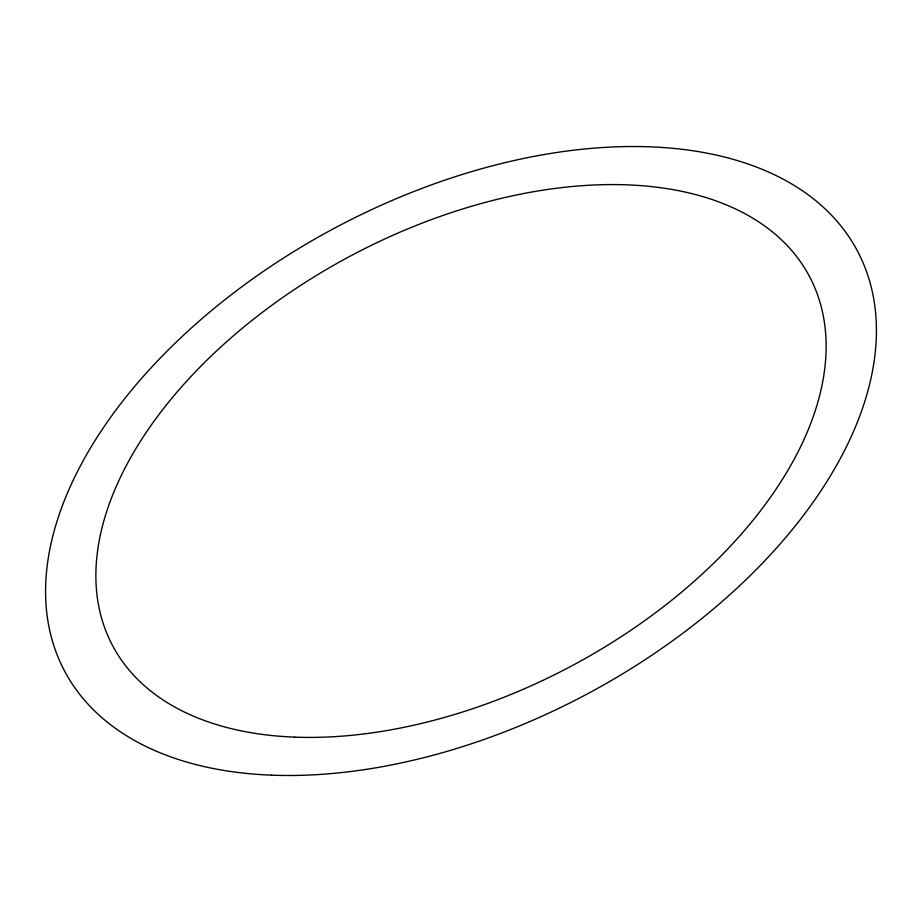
<?xml version="1.0" encoding="UTF-8"?>
<svg xmlns="http://www.w3.org/2000/svg" width="922" height="922" viewBox="0 0 922 922"><rect width="100%" height="100%" fill="white"/><g stroke="black" fill="none" stroke-linecap="round" stroke-linejoin="round"><path stroke-width="1.38" d="M271.529 775.16A448.634 264.96 -27.9 0 0 875.9 316.384A448.634 264.96 -27.9 0 0 235.571 291.456A448.634 264.96 -27.9 0 0 271.529 775.16M294.464 737.127A394.328 232.897 -27.9 0 0 825.674 333.891A394.328 232.897 -27.9 0 0 262.851 311.97A394.328 232.897 -27.9 0 0 294.464 737.127"/></g></svg>
